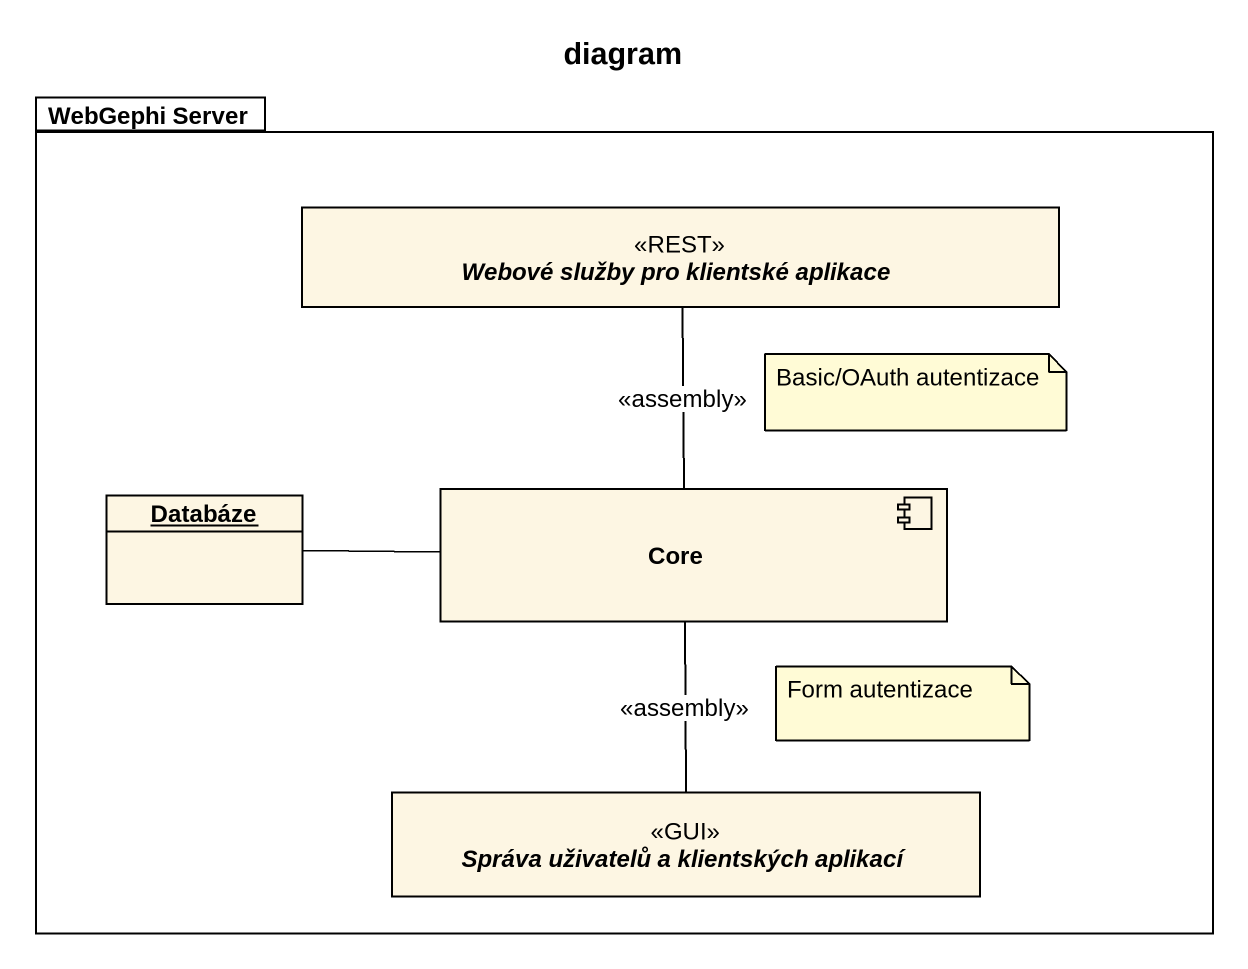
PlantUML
@startuml
title diagram
allowmixing
hide circle
hide empty members
package "WebGephi Server" as WebGephi_Server {
  interface "Webové služby pro klientské aplikace" as Webové_služby_pro_klientské <<REST>>
  object Databáze
  component Core
  interface "Správa uživatelů a klientských aplikací" as Správa_uživatelů_a <<GUI>>
}
Core -up- Webové_služby_pro_klientské : <<assembly>>
Core -left- Databáze
Core -- Správa_uživatelů_a : <<assembly>>
note as N1
  Basic/OAuth autentizace
end note
note as N2
  Form autentizace
end note
@enduml
